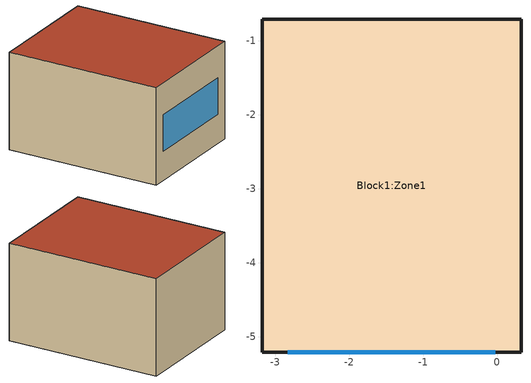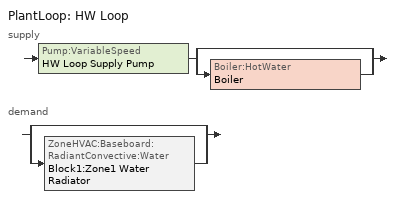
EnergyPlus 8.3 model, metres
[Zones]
Block1:Zone1
 floor ground (Project ground floor): 0.32,-5.21 -3.18,-5.21 -3.18,-0.71 0.32,-0.71 z0
 wall outside (Project wall): 0.32,-5.21 0.32,-0.71 -3.18,-0.71 -3.18,-5.21 0.32,-5.21 z0:2.8
 window (1001): -2.83,-5.21 -0.03,-5.21 z0.84:1.89
 roof outside (Project flat roof): -3.18,-5.21 0.32,-5.21 0.32,-0.71 -3.18,-0.71 z2.8
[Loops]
PlantLoop 'HW Loop'
 supply: Pump:VariableSpeed 'HW Loop Supply Pump' > split
  | bypass
  | Boiler:HotWater 'Boiler'
 demand: split
  | bypass
  | ZoneHVAC:Baseboard:RadiantConvective:Water 'Block1:Zone1 Water Radiator'
[Site:Location]
Simple-Office: Latitude=47.34; Longitude=7.36; Time Zone=1; Elevation {m}=260
[Site:GroundTemperature:BuildingSurface]
18, 18, 18, 18, 18, 18, 18, 18, 18, 18, 18, 18
[Site:GroundTemperature:Deep]
14, 14, 14, 14, 14, 14, 14, 14, 14, 14, 14, 14
[Site:GroundTemperature:Shallow]
14, 14, 14, 14, 14, 14, 14, 14, 14, 14, 14, 14
[Site:GroundTemperature:FCfactorMethod]
January FCfactorMethod ground temperature {C}=4.16; Februry FCfactorMethod ground temperature {C}=5.3; March FCfactorMethod ground temperature {C}=7.51; April FCfactorMethod ground temperature {C}=9.61; May FCfactorMethod ground temperature {C}=13.58; June FCfactorMethod ground temperature {C}=15.67; July FCfactorMethod ground temperature {C}=16.24; August FCfactorMethod ground temperature {C}=15.18; September FCfactorMethod ground temperature {C}=12.74; October FCfactorMethod ground temperature {C}=9.69; November FCfactorMethod ground temperature {C}=6.69; December FCfactorMethod ground temperature {C}=4.7
[Site:GroundReflectance]
0.2, 0.2, 0.2, 0.2, 0.2, 0.2, 0.2, 0.2, 0.2, 0.2, 0.2, 0.2
[Site:GroundReflectance:SnowModifier]
2, 2
[SizingPeriod:DesignDay] Day of Month=15; Humidity Condition Type=WetBulb; Barometric Pressure {N/M**2}=100582.4; Wind Direction {Degrees N=0, S=180}=0; Rain Indicator=No; Snow on ground indicator=No
Name | Month | Day Type -- used for schedules | Maximum Dry-Bulb Temperature {C} | Daily Dry-Bulb Temperature Range {C} | Wetbulb at Maximum Dry-Bulb{C} | Wind Speed {m/s} | Daylight Savings Time Indicator | Clearness {0.0 to 1.1} | Max Dry-Bulb {C} | Daily Temp Range {C} | Wet-Bulb at Max {C} | Wind Speed {M/Sec} | Clearness {0.0 to 1.1} - gives no sun (but does include long wave radiant heat exchange with sky)
Summer Design Day in Untitled (01-01:31-12) Jul | 7 | SummerDesignDay | 27.2 | 9.4 | 18.7 | 0 | Yes | 0.98
Winter Design Day in Untitled (01-01:31-12) | 1 | WinterDesignDay |  |  |  |  | No |  | -4.4 | 0 | -4.4 | 12.3 | 0
[Building]
Building: North Axis=0; Terrain=Suburbs; Loads Convergence Tolerance=.04; Temperature Convergence Tolerance=.4; Solar Distribution=FullExterior; Maximum number of warmup days=25; Minimum number of warmup days=6
[Material:NoMass]
3_RVAL_3: Roughness=Rough; Resistance {m2-K/w}=.18; Thermal Emittance=0.9; Solar Absorptance=0.7; Visible Absorptance=0.7
[Construction]
Project ground floor: Urea Formaldehyde Foam_0.1327, Cast Concrete_0.1, Floor/Roof Screed_0.07, Timber Flooring_0.03
Project flat roof: Asphalt_0.01, MW Glass Wool (rolls)_0.1445, 3_RVAL_3, Plasterboard_0.013
Project wall: Brickwork Outer Leaf_0.1, XPS Extruded Polystyrene  - CO2 Blowing_0.0795, Concrete Block (Medium)_0.1, Gypsum Plastering_0.013
1001: 38, 1002, 2
2001: 20005, 38, 1002, 2
[WindowMaterial:Gas]
1002: Gas type (Air - Argon - Krypton - Xenon - SF6 - Custom)=Air; Thickness {m}=.013
[WindowMaterial:Glazing] Optical data type {SpectralAverage or Spectral}=SpectralAverage; Thickness {m}=.003; IR transmittance at normal incidence=0; IR emissivity: front side=.84; Conductivity {W/m-K}=.9; Dirt Correction Factor for Solar and Visible Transmittance=1
Name | Solar transmittance at normal incidence | Solar reflectance at normal incidence: front side | Solar reflectance at normal incidence: back side | Visible transmittance at normal incidence | Visible reflectance at normal incidence: front side | Visible reflectance at normal incidence: back side | IR emissivity: back side
2 | .837 | .075 | .075 | .898 | .081 | .081 | .84
38 | .74 | .09 | .1 | .82 | .11 | .12 | .2
[WindowMaterial:Shade]
20005: Solar transmittance=.1; Solar reflectance=.8; Visible transmittance=.7; Visible reflectance=.2; IR Thermal emissivity=.9; IR Thermal transmittance=0; Thickness {m}=.005; Conductivity {W/m-K}=.1; Shade-to-glass distance=.05; Shade top opening multiplier=.5; Shade bottom opening multiplier=.5; Shade left-side opening multiplier=.5; Shade right-side opening multiplier=.5; Air-flow permeability=0
[Material] Roughness=Rough; Thermal Emittance=0.9
Name | Thickness {m} | Conductivity {w/m-K} | Density {kg/m3} | Specific Heat {J/kg-K} | Solar Absorptance | Visible Absorptance
Urea Formaldehyde Foam_0.1327 | .1327 | 0.04 | 10 | 1400 | 0.6 | 0.6
Cast Concrete_0.1 | .1 | 1.13 | 2000 | 1000 | 0.6 | 0.6
Floor/Roof Screed_0.07 | .07 | 0.41 | 1200 | 840 | 0.73 | 0.73
Timber Flooring_0.03 | .03 | 0.14 | 650 | 1200 | 0.78 | 0.78
Asphalt_0.01 | .01 | 0.7 | 2100 | 1000 | 0.85 | 0.9
MW Glass Wool (rolls)_0.1445 | .1445 | 0.04 | 12 | 840 | 0.6 | 0.6
Plasterboard_0.013 | .013 | 0.25 | 2800 | 896 | 0.5 | 0.5
Brickwork Outer Leaf_0.1 | .1 | 0.84 | 1700 | 800 | 0.7 | 0.7
XPS Extruded Polystyrene  - CO2 Blowing_0.0795 | .0795 | 0.034 | 35 | 1400 | 0.6 | 0.6
Concrete Block (Medium)_0.1 | .1 | 0.51 | 1400 | 1000 | 0.6 | 0.6
Gypsum Plastering_0.013 | .013 | 0.4 | 1000 | 1000 | 0.5 | 0.5
[WindowProperty:ShadingControl]
1001: Shading type=ExteriorShade; Name of glazed construction with shading=2001; Shading control type=AlwaysOn; Schedule=Off; Shading control is scheduled=Yes; Glare control is active=No; Type of slat angle control=FixedSlatAngle; Setpoint 2=0
[Zone]
Block1:Zone1: Relative North (to building)=0; Zone Type=1; Zone multiplier=1; Zone volume=31.9657; Floor Area=11.4163; Zone inside convection algorithm=TARP; Part Of Total Floor Area=Yes
[PEOPLE]
People Block1:Zone1: Block1:Zone1, Block1:Zone1NumberOfOccupants, People, 2, .3, AUTOCALCULATE, Block1:Zone1AverageGains, 3.82e-08, No, ZoneAveraged, Work efficiency, ClothingInsulationSchedule, Clothing Schedule 102, AirVelocitySchedule, Fanger
[Lights]
Block1:Zone1 General lighting: Zone=Block1:Zone1; Lighting SCHEDULE=Block1:Zone1LightState; Design Level calculation method=LightingLevel; Design lighting Level (W)=228.326; Return Air Fraction=0; Radiant fraction=.42; Fraction Visible=.18; Fraction Replaceable=1; LightsEndUseKey=ELECTRIC EQUIPMENT#Block1:Zone1#GeneralLights
[ElectricEquipment]
Block1:Zone1 Equipment 1: Zone=Block1:Zone1; Equipment SCHEDULE=Office_OpenOff_Equip; Design Level calculation method=EquipmentLevel; Design Equipment Level (W)=134.3699; Latent fraction=0; Radiant fraction=.2; Fraction Lost=0; End-use category=ELECTRIC EQUIPMENT#Block1:Zone1#05
[Daylighting:Controls]
Block1:Zone1: Total Daylighting Reference Points=1; X-coordinate of first reference point {m}=-.928; Y-coordinate of first reference point {m}=-2.458; Z-coordinate of first reference point {m}=.8; Fraction of zone controlled by first reference point=1; Fraction of zone controlled by 2nd reference point=0; Illuminance setpoint at first reference point {lux}=400; Illuminance setpoint at second reference point {lux}=300; Lighting control type=1; view azimuth angle=0; Maximum allowable discomfort glare index=22; Minimum input power fraction for continuous dimming control=0.1; Minimum light output fraction for continuous dimming control=0.1; Number of steps (excluding off) for stepped control=0; Probability lighting will be reset when needed in manual stepped control=1
[Sizing:Plant]
HW Loop: Heating, 80, 10
[PlantLoop]
HW Loop: Water, , HW Loop Operation, HW Loop Supply Side Outlet, 100, 0, autosize, 0, autocalculate, HW Loop Supply Side Inlet, HW Loop Supply Side Outlet, HW Loop Supply Side Branches, HW Loop Supply Side Connectors, HW Loop Demand Side Inlet, HW Loop Demand Side Outlet, HW Loop Demand Side Branches, HW Loop Demand Side Connectors, SequentialLoad, HW Loop AvailabilityManager List, SingleSetpoint, None, None
[PlantEquipmentOperationSchemes]
HW Loop Operation: PlantEquipmentOperation:HeatingLoad, HW Loop Scheme 1, On 24/7
[PlantEquipmentOperation:HeatingLoad]
HW Loop Scheme 1: 0, 1e+15, HW Loop Scheme 1 Range 1 Equipment List
[PlantEquipmentList]
HW Loop Scheme 1 Range 1 Equipment List: Boiler:HotWater, Boiler
[ZoneHVAC:Baseboard:RadiantConvective:Water]
Block1:Zone1 Water Radiator: On, Block1:Zone1 Water Radiator Hot Water Inlet Node, Block1:Zone1 Water Radiator Hot Water Outlet Node, 75, 0.063, HeatingDesignCapacity, autosize, , , autosize, 0.01, 0.3, 0.1, Block1:Zone1_Wall_5_0_0, 0.0841, Block1:Zone1_Wall_3_0_0, 0.1202, Block1:Zone1_Wall_2_0_0, 0.1546, Block1:Zone1_Wall_4_0_0, 0.1546, Block1:Zone1_Roof_1_0_0, 0.1932, Block1:Zone1_GroundFloor_0_0_0, 0.1932
[Pump:VariableSpeed]
HW Loop Supply Pump: HW Loop Supply Side Inlet, HW Loop Supply Pump Water Outlet Node, autosize, 20000, autosize, 0.9, 0, 1, 0, 0, 0, 0, Intermittent
[Boiler:HotWater]
Boiler: NaturalGas, autosize, 0.89, LeavingBoiler, CondensingBoilerEff, 80, autosize, 0, 1, 1, Boiler Water Inlet Node, Boiler Water Outlet Node, 100, NotModulated, 25, 1
[ZoneControl:Thermostat]
Block1:Zone1 Thermostat: Block1:Zone1, Control type schedule: Always 4, ThermostatSetpoint:DualSetpoint, Block1:Zone1 Dual SP
[ThermostatSetpoint:DualSetpoint]
Block1:Zone1 Dual SP: Block1:Zone1Heating, Cooling set point schedule
[Sizing:Zone]
Block1:Zone1: SupplyAirTemperature, 14, 5, SupplyAirTemperature, 50, 15, 0.009, 0.004, Block1:Zone1 Design Specification Outdoor Air Object, 1.25, 1.15, DesignDay, 0, 0.00076, 0, 0, DesignDay, 0, 0.00203, 0.14158, 0.3, Block1:Zone1 Design Specification Zone Air Distribution Object
[DesignSpecification:OutdoorAir]
Block1:Zone1 Design Specification Outdoor Air Object: Flow/Person, 0.00944, 0, 0, 0, On 24/7
[DesignSpecification:ZoneAirDistribution]
Block1:Zone1 Design Specification Zone Air Distribution Object: 1, 1, , 0
[Zone equipment]
Block1:Zone1: Block1:Zone1 Water Radiator, Block1:Zone1 PTAC
[ZoneHVAC:PackagedTerminalAirConditioner]
Block1:Zone1 PTAC: On 24/7, Block1:Zone1 PTAC Return, Block1:Zone1 PTAC Supply Inlet, OutdoorAir:Mixer, Block1:Zone1 PTAC Outdoor Air Mixer, autosize, autosize, autosize, 0, 0, 0, Fan:OnOff, Block1:Zone1 PTAC Supply Fan, Coil:Heating:Electric, Block1:Zone1 PTAC Heating Coil, Coil:Cooling:DX:SingleSpeed, Block1:Zone1 PTAC DX Cooling Coil, DrawThrough, Fan operation mode - Cycling
[Coil:Cooling:DX:SingleSpeed]
Block1:Zone1 PTAC DX Cooling Coil: Office_OpenOff_Occ, autosize, autosize, 3, autosize, 773.3, Block1:Zone1 PTAC Mixed Air Outlet, Block1:Zone1 PTAC DX Cooling Coil Outlet, DXClgCoilTotalClgCapFuncTemperature, DXClgCoilTotalClgCapFuncFlowFraction, DXClgCoilEnergyInputRatioFuncTemperature, DXClgCoilEnergyInputRatioFuncFlowFraction, DXCoilPartLoadFractionCorrelation, 0, 0, 0, 0, , AirCooled, 0.9, autosize, 0, 0, 10, , , 0, 2, On 24/7
[Coil:Heating:Electric]
Block1:Zone1 PTAC Heating Coil: Off 24/7, 1, autosize, Block1:Zone1 PTAC DX Cooling Coil Outlet, Block1:Zone1 PTAC Heating Coil Outlet, Block1:Zone1 PTAC Heating Coil Outlet
[Fan:OnOff]
Block1:Zone1 PTAC Supply Fan: On 24/7, 0.7, 100, autosize, 0.9, 1, Block1:Zone1 PTAC Heating Coil Outlet, Block1:Zone1 PTAC Supply Inlet, DefaultFanPowerRatioCurve, DefaultFanEffRatioCurve, General
[OutdoorAir:Mixer]
Block1:Zone1 PTAC Outdoor Air Mixer: Block1:Zone1 PTAC Mixed Air Outlet, Block1:Zone1 PTAC Outdoor Air Node Name, Block1:Zone1 PTAC Air Relief Node Name, Block1:Zone1 PTAC Return
[AvailabilityManager:Scheduled]
HW Loop Availability: On 24/7
[SetpointManager:Scheduled]
HW Loop Setpoint Manager: Temperature, Hot Water flow set point temperature: Always 80.0 C, HW Loop Setpoint Manager Node List
[ExternalInterface:FunctionalMockupUnitImport]
FMU Filename=agentFMU.fmu; FMU Timeout in milli-seconds=15; FMU LoggingOn Value=0
[ExternalInterface:FunctionalMockupUnitImport:From:Variable] FMU Filename,=agentFMU.fmu; FMU Instance Name,=FMI
Name | EnergyPlus Key Value, | EnergyPlus Variable Name, | FMU Variable
 | Block1:Zone1 | Zone Air Relative Humidity | Block1:Zone1ZoneAirRelativeHumidity
 | Block1:Zone1 | Zone Mean Radiant Temperature | Block1:Zone1ZoneMeanRadiantTemperature
 | Block1:Zone1 | Zone Mean Air Temperature | Block1:Zone1ZoneMeanAirTemperature
 | Block1:Zone1 | Daylighting Reference Point 1 Illuminance | Block1:Zone1DaylightingReferencePoint1Illuminance
 | Environment | Site Exterior Horizontal Sky Illuminance | EnvironmentSiteExteriorHorizontalSkyIlluminance
 | Environment | Site Rain Status | EnvironmentSiteRainStatus
 | Environment | Site Outdoor Air Drybulb Temperature | EnvironmentSiteOutdoorAirDrybulbTemperature
[ExternalInterface:FunctionalMockupUnitImport:To:Schedule] FMU Filename,=agentFMU.fmu; FMU Model Name,=FMI; Initial Value=0
Name | EnergyPlus Key Value, | FMU Model Variable Name,
 | Block1:Zone1NumberOfOccupants | Block1:Zone1NumberOfOccupants
 | Block1:Zone1LightState | Block1:Zone1LightState
 | Block1:Zone1WindowState0 | Block1:Zone1WindowState0
 | Block1:Zone1AverageGains | Block1:Zone1AverageGains
 | Block1:Zone1Heating | Block1:Zone1Heating
[ExternalInterface:FunctionalMockupUnitImport:To:Actuator]
EnergyPlus Variable=Block1:Zone1_Wall_5_0_0_0_0_0_Win_Shading_Fraction; Actuated Component Unique=Block1:Zone1_Wall_5_0_0_0_0_0_Win; Actuated Component Type=Window Shading Fraction; Actuated Component Control Type=Control Fraction; FMU Filename=agentFMU.fmu; FMU Model=FMI; FMU Model Variable=Block1:Zone1BlindFraction; Initial Value!=1
[Schedule:Compact]
On; On 24/7: Any Number, Through: 12/31, For: AllDays, Until: 24:00, 1
Off; Work efficiency; Off 24/7; Fan operation mode - Cycling: Any Number, Through: 12/31, For: AllDays, Until: 24:00, 0
AirVelocitySchedule: Any Number, Through: 12/31, For: AllDays, Until: 24:00, .137
Hot Water flow set point temperature: Always 80.0 C: Any Number, Through: 12/31, For: AllDays, Until: 24:00, 80
Cooling set point schedule: Temperature, Through: 31 Dec, For: Weekdays SummerDesignDay, Until: 05:00, 100, Until: 19:00, 100, Until: 24:00, 100, For: Weekends, Until: 24:00, 100, For: Holidays, Until: 24:00, 100, For: WinterDesignDay AllOtherDays, Until: 24:00, 100
Control type schedule: Always 4: Any Number, Through: 12/31, For: AllDays, Until: 24:00, 4
Office_OpenOff_Occ: Fraction, Through: 31 Dec, For: Weekdays SummerDesignDay, Until: 07:00, 0, Until: 08:00, 0.25, Until: 09:00, 0.5, Until: 12:00, 1, Until: 14:00, 0.75, Until: 17:00, 1, Until: 18:00, 0.5, Until: 19:00, 0.25, Until: 24:00, 0, For: Weekends, Until: 24:00, 0, For: Holidays, Until: 24:00, 0, For: WinterDesignDay AllOtherDays, Until: 24:00, 0
Office_OpenOff_Equip: Fraction, Through: 31 Dec, For: Weekdays SummerDesignDay, Until: 07:00, 0.05394, Until: 20:00, 1, Until: 24:00, 0.05394, For: Weekends, Until: 24:00, 0.05394, For: Holidays, Until: 24:00, 0.05394, For: WinterDesignDay AllOtherDays, Until: 24:00, 0
Clothing Schedule 102: Any Number, Through: 4/1, For: AllDays, Until: 24:00, 1, Through: 9/30, For: AllDays, Until: 24:00, .5, Through: 12/31, For: AllDays, Until: 24:00, 1
[Schedule:Day:Hourly]
Off: Fraction, 0, 0, 0, 0, 0, 0, 0, 0, 0, 0, 0, 0, 0, 0, 0, 0, 0, 0, 0, 0, 0, 0, 0, 0
[Schedule:Week:Daily]
Off: Off, Off, Off, Off, Off, Off, Off, Off, Off, Off, Off, Off
[Curve:Cubic]
DefaultFanEffRatioCurve: Coefficient 1=0.338568; Coefficient 2=1.72644; Coefficient 3=-1.4928; Coefficient 4=0.427762; Minimum X=0.5; Maximum X=1.5; Minimum Curve Output=0.3; Maximum Curve Output=1
[Curve:Exponent]
DefaultFanPowerRatioCurve: Coefficient 1=0; Coefficient 2=1; Coefficient 3=3; Minimum X=0; Maximum X=1.5; Minimum Curve Output=0.01; Maximum Curve Output=1.5
[Curve:Biquadratic]
Name | Coefficient 1 | Coefficient 2 | Coefficient 3 | Coefficient 4 | Coefficient 5 | Coefficient 6 | Minimum X | Maximum X | Minimum Y | Maximum Y | Input UnitsX | Input UnitsY | Output Units
CondensingBoilerEff | 1.12497 | 0.0149639 | -0.0259983 | 0 | -1.40464e-06 | -0.00153624 | 0.1 | 1 | 30 | 85
DXClgCoilTotalClgCapFuncTemperature | 0.942588 | 0.00954335 | 0.00068377 | -0.0110427 | 5.249e-06 | -9.72e-06 | 12.77778 | 23.88889 | 18 | 46.11111 | Temperature | Temperature | Dimensionless
DXClgCoilEnergyInputRatioFuncTemperature | 0.342414 | 0.034885 | -0.0006237 | 0.00497722 | 0.000437951 | -0.000728028 | 12.77778 | 23.88889 | 18 | 46.11111 | Temperature | Temperature | Dimensionless
[Curve:Quadratic]
Name | Coefficient 1 | Coefficient 2 | Coefficient 3 | Minimum X | Maximum X
DXClgCoilTotalClgCapFuncFlowFraction | 0.8 | 0.2 | 0 | 0.5 | 1.5
DXClgCoilEnergyInputRatioFuncFlowFraction | 1.1552 | -0.1808 | 0.0256 | 0.5 | 1.5
DXCoilPartLoadFractionCorrelation | 0.85 | 0.15 | 0 | 0 | 1
[AirflowNetwork:MultiZone:Surface:Crack] Reference crack conditions=Reference Crack Conditions
Name | Crack | Flow coeff (kg/s @ 1Pa) | Flow exponent
 | DefaultCrack | 1e-11 | 0.66
 | Block1:Zone1_Roof_1_0_0 | .001575 | .7
 | Block1:Zone1_Wall_2_0_0 | .00126 | .7
 | Block1:Zone1_Wall_3_0_0 | .00098 | .7
 | Block1:Zone1_Wall_4_0_0 | .00126 | .7
 | Block1:Zone1_Wall_5_0_0 | .0006852 | .7
[AirflowNetwork:SimulationControl]
AirflowNetwork Simulation=VENT; AirflowNetwork Control=MultizoneWithoutDistribution; Wind Pressure Coefficient Type=Input; AirflowNetwork Wind Pressure Coefficient Array=Cp Data; Height Selection for Local Wind Speed Calculation=OpeningHeight; Building Type=LowRise; Maximum number of iterations=1000; Initialization flag=ZeroNodePressures; Relative airflow convergence tolerance=.0001; Absolute airflow convergence tolerance=.000001; Convergence acceleration limit=-0.5; Azimuth Angle of Long Axis of Building=0; Ratio of Building Width Along Short Axis to Width Along Long Axis=1
[AirflowNetwork:MultiZone:Zone]
Block1:Zone1: Ventilation Control Mode=Temperature; Vent Temperature Schedule=20001; Venting Availability Schedule=Office_OpenOff_Occ
[AirflowNetwork:MultiZone:Surface]
Block1:Zone1_Roof_1_0_0: Leakage Component=Block1:Zone1_Roof_1_0_0; Crack Actual Value (dimensionless)=1
Block1:Zone1_Wall_2_0_0: Leakage Component=Block1:Zone1_Wall_2_0_0; Crack Actual Value (dimensionless)=1
Block1:Zone1_Wall_3_0_0: Leakage Component=Block1:Zone1_Wall_3_0_0; Crack Actual Value (dimensionless)=1
Block1:Zone1_Wall_4_0_0: Leakage Component=Block1:Zone1_Wall_4_0_0; Crack Actual Value (dimensionless)=1
Block1:Zone1_Wall_5_0_0: Leakage Component=Block1:Zone1_Wall_5_0_0; Crack Actual Value (dimensionless)=1
Block1:Zone1_Wall_5_0_0_0_0_0_Win: Leakage Component=Block1:Zone1_Wall_5_0_0_0_0_0_Win; Crack Actual Value or Window Open Factor for Ventilation (dimensionless)=1; Ventilation control mode=constant; Ventilation temp schedule=20001; Venting Availability Schedule=Block1:Zone1WindowState0
[AirflowNetwork:MultiZone:ExternalNode]
Name | External Node Height | Wind Pressure Coefficient Values Object
Block1:Zone1_Roof_1_0_0 | 3.73 | Block1:Zone1_Roof_1_0_0
Block1:Zone1_Wall_2_0_0 | 1.87 | Block1:Zone1_Wall_2_0_0
Block1:Zone1_Wall_3_0_0 | 1.87 | Block1:Zone1_Wall_3_0_0
Block1:Zone1_Wall_4_0_0 | 1.87 | Block1:Zone1_Wall_4_0_0
Block1:Zone1_Wall_5_0_0 | 1.87 | Block1:Zone1_Wall_5_0_0
Block1:Zone1_Wall_5_0_0_0_0_0_Win | 1.82 | Block1:Zone1_Wall_5_0_0_0_0_0_Win
[AirflowNetwork:MultiZone:WindPressureCoefficientValues] CP Array=Cp Data
Name | Wind direction #1 (deg) | Wind direction #2 (deg) | Wind direction #3 (deg) | Wind direction #4 (deg) | Wind direction #5 (deg) | Wind direction #6 (deg) | Wind direction #7 (deg) | Wind direction #8 (deg)
Block1:Zone1_Roof_1_0_0 | -.6 | -.5 | -.4 | -.5 | -.6 | -.5 | -.4 | -.5
Block1:Zone1_Wall_2_0_0 | -.3 | .1 | .4 | .1 | -.3 | -.35 | -.2 | -.35
Block1:Zone1_Wall_3_0_0 | .4 | .1 | -.3 | -.35 | -.2 | -.35 | -.3 | .1
Block1:Zone1_Wall_4_0_0 | -.3 | -.35 | -.2 | -.35 | -.3 | .1 | .4 | .1
Block1:Zone1_Wall_5_0_0; Block1:Zone1_Wall_5_0_0_0_0_0_Win | -.2 | -.35 | -.3 | .1 | .4 | .1 | -.3 | -.35
[AirflowNetwork:MultiZone:Component:DetailedOpening]
Block1:Zone1_Wall_5_0_0_0_0_0_Win: Air Mass Flow Coefficient When Window or Door Is Closed (kg/s @ 1Pa per m crack)=.00014; Air Mass Flow Exponent When Window or Door Is Closed (dimensionless)=.65; Type of large vertical opening (LVO)=NonPivoted; Extra crack length for LVO type 1 with multiple openable parts (m)=0; Number of Opening Factor Values=2; Opening factor #1 (dimensionless)=0; Discharge coefficient for opening factor #1 (dimensionless)=.65; Width factor for opening factor #1 (dimensionless)=0; Height factor for opening factor #1 (dimensionless)=1; Start height factor for opening factor #1 (dimensionless)=0; Opening factor #2 (dimensionless)=1; Discharge coefficient for Opening factor #2 (dimensionless)=.65; Width factor for Opening factor #2 (dimensionless)=.25; Height factor for Opening factor #2 (dimensionless)=1; Start height factor for Opening factor #2 (dimensionless)=0; Opening factor #3 (dimensionless)=0; Discharge coefficient for Opening factor #3 (dimensionless)=0; Width factor for Opening factor #3 (dimensionless)=0; Height factor for Opening factor #3 (dimensionless)=0; Start height factor for Opening factor #3 (dimensionless)=0; Opening factor #4 (dimensionless)=0; Discharge coefficient for Opening factor #4 (dimensionless)=0; Width factor for Opening factor #4 (dimensionless)=0; Height factor for Opening factor #4 (dimensionless)=0; Start height factor for Opening factor #4 (dimensionless)=0
[AirflowNetwork:MultiZone:ReferenceCrackConditions]
Reference Crack Conditions: Standard temperature for crack data {C}=20; Standard barometric pressure for crack data {Pa}=101320; Standard humidity ratio for crack data {kg/kg}=0.005
[AirflowNetwork:MultiZone:WindPressureCoefficientArray]
Cp Data: Wind direction #1 {deg}=0; Wind direction #2 {deg}=45; Wind direction #3 {deg}=90; Wind direction #4 {deg}=135; Wind direction #5 {deg}=180; Wind direction #6 {deg}=225; Wind direction #7 {deg}=270; Wind direction #8 {deg}=315
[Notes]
Hourly weather file: C:\ProgramData\DesignBuilder\Weather Data\GBR_LONDON_GATWICK_IWEC.epw
